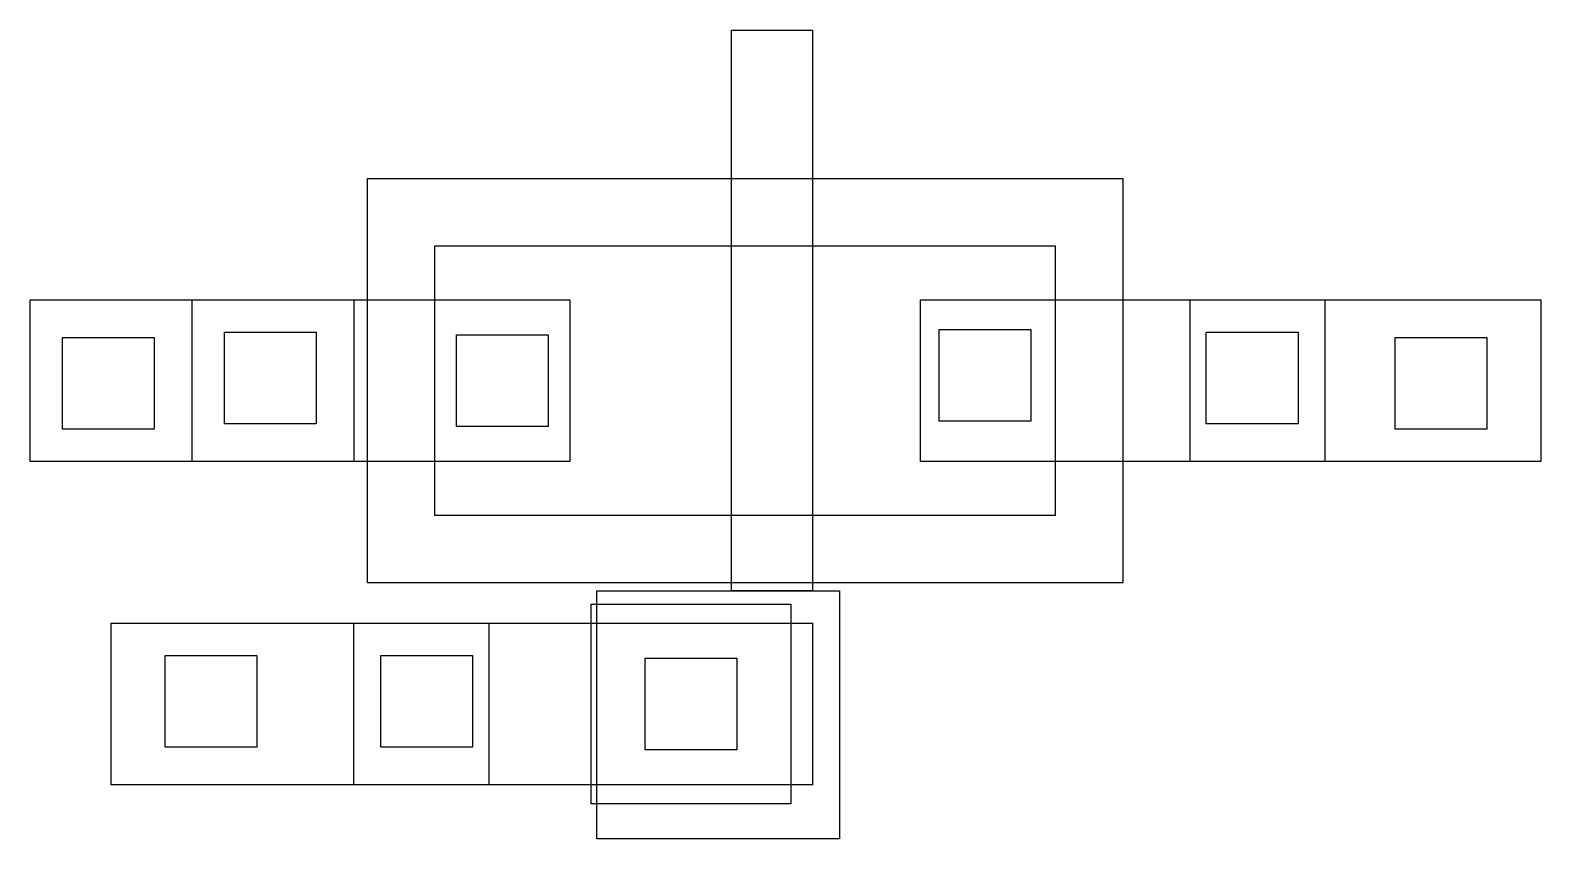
# Model space of a CAD drawing. Extents: x -1.35 to 1.45, y 0 to 1.5.
import ezdxf

# ---------------------------------------------------------------- set-up
doc = ezdxf.new("R2010")
doc.units = 0
for name, color, linetype in [('L65D20', 1, 'CONTINUOUS'), ('L66D20', 3, 'CONTINUOUS'), ('L66D44', 4, 'CONTINUOUS'), ('L67D20', 6, 'CONTINUOUS'), ('L67D44', 7, 'CONTINUOUS'), ('L68D20', 8, 'CONTINUOUS'), ('L68D5', 9, 'CONTINUOUS'), ('L93D44', 2, 'CONTINUOUS'), ('L95D20', 5, 'CONTINUOUS')]:
    doc.layers.add(name, color=color, linetype=linetype)

msp = doc.modelspace()

# ---------------------------------------------------------------- linework, layer by layer
at = {"layer": 'L65D20'}
msp.add_lwpolyline([(-0.6, 0.6), (-0.6, 1.1), (0.55, 1.1), (0.55, 0.6)], close=True, dxfattribs=at)
at = {"layer": 'L66D20'}
for points in [[(-0.05, 0.46), (-0.05, 1.5), (0.1, 1.5), (0.1, 0.46)], [(-0.3, 0), (-0.3, 0.46), (0.15, 0.46), (0.15, 0)]]:
    msp.add_lwpolyline(points, close=True, dxfattribs=at)
at = {"layer": 'L66D44'}
for points in [[(-0.56, 0.765), (-0.56, 0.935), (-0.39, 0.935), (-0.39, 0.765)], [(0.335, 0.775), (0.335, 0.945), (0.505, 0.945), (0.505, 0.775)], [(-0.21, 0.165), (-0.21, 0.335), (-0.04, 0.335), (-0.04, 0.165)]]:
    msp.add_lwpolyline(points, close=True, dxfattribs=at)
at = {"layer": 'L67D20'}
for points in [[(-1.05, 0.7), (-1.05, 1), (-0.35, 1), (-0.35, 0.7)], [(0.3, 0.7), (0.3, 1), (1.05, 1), (1.05, 0.7)], [(-0.75, 0.1), (-0.75, 0.4), (0.1, 0.4), (0.1, 0.1)]]:
    msp.add_lwpolyline(points, close=True, dxfattribs=at)
at = {"layer": 'L67D44'}
for points in [[(-0.99, 0.77), (-0.99, 0.94), (-0.82, 0.94), (-0.82, 0.77)], [(0.83, 0.77), (0.83, 0.94), (1, 0.94), (1, 0.77)], [(-0.7, 0.17), (-0.7, 0.34), (-0.53, 0.34), (-0.53, 0.17)]]:
    msp.add_lwpolyline(points, close=True, dxfattribs=at)
at = {"layer": 'L68D20'}
for points in [[(-1.35, 0.7), (-1.35, 1), (-0.75, 1), (-0.75, 0.7)], [(0.8, 0.7), (0.8, 1), (1.45, 1), (1.45, 0.7)], [(-1.2, 0.1), (-1.2, 0.4), (-0.5, 0.4), (-0.5, 0.1)]]:
    msp.add_lwpolyline(points, close=True, dxfattribs=at)
at = {"layer": 'L68D5'}
for points in [[(-1.29, 0.76), (-1.29, 0.93), (-1.12, 0.93), (-1.12, 0.76)], [(1.18, 0.76), (1.18, 0.93), (1.35, 0.93), (1.35, 0.76)], [(-1.1, 0.17), (-1.1, 0.34), (-0.93, 0.34), (-0.93, 0.17)]]:
    msp.add_lwpolyline(points, close=True, dxfattribs=at)
at = {"layer": 'L93D44'}
msp.add_lwpolyline([(-0.725, 0.475), (-0.725, 1.225), (0.675, 1.225), (0.675, 0.475)], close=True, dxfattribs=at)
at = {"layer": 'L95D20'}
msp.add_lwpolyline([(-0.31, 0.065), (-0.31, 0.435), (0.06, 0.435), (0.06, 0.065)], close=True, dxfattribs=at)

doc.saveas('drawing.dxf')
